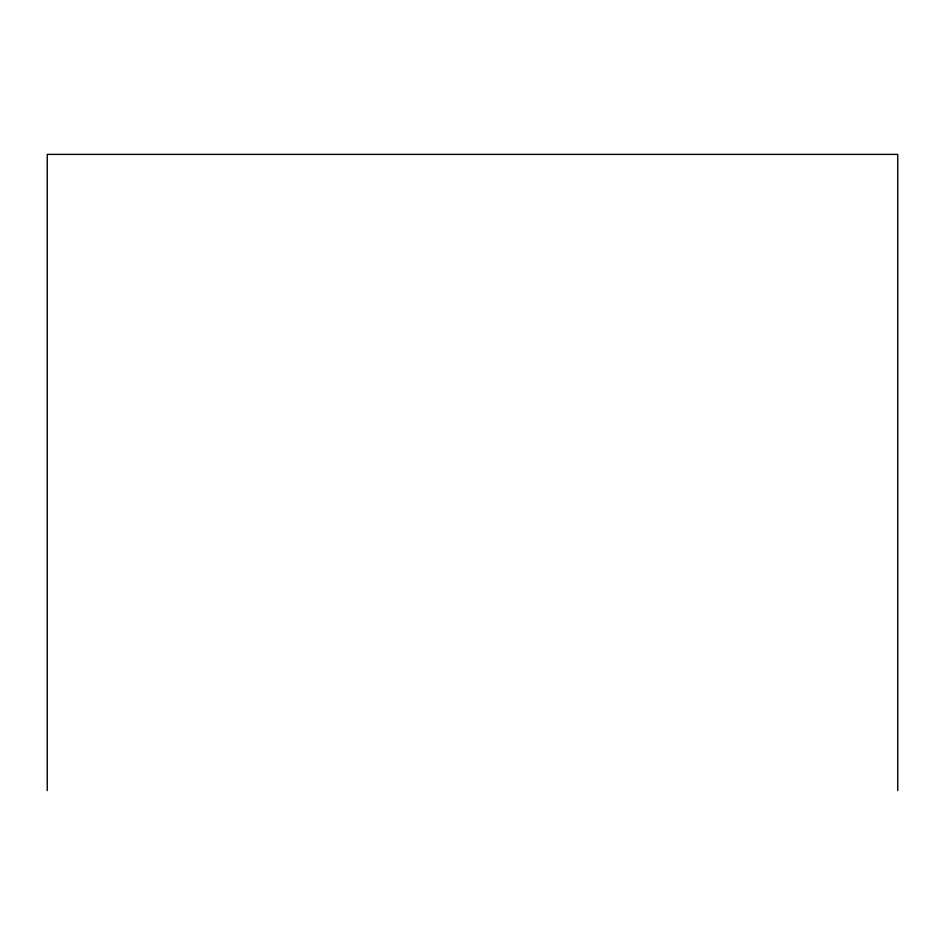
<?xml version="1.0" encoding="UTF-8"?>
<svg xmlns="http://www.w3.org/2000/svg" width="945" height="945" viewBox="0 0 945 945"><rect width="100%" height="100%" fill="white"/><g stroke="black" fill="none" stroke-linecap="round" stroke-linejoin="round"><path stroke-width="1.42" d="M897.75 790.611L897.75 154.389L47.25 154.389L47.25 790.611"/></g></svg>
